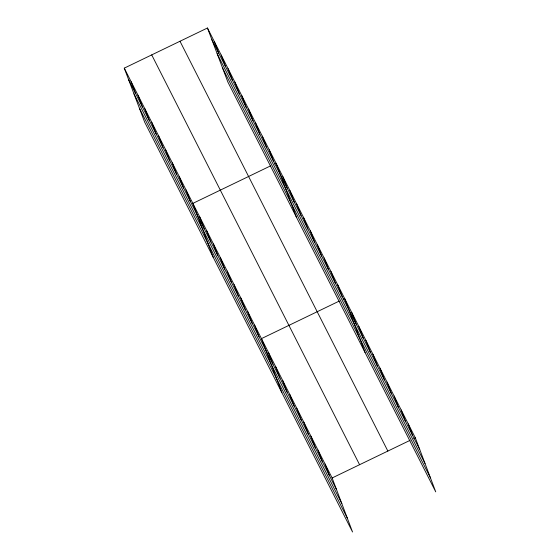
<?xml version="1.0" encoding="UTF-8"?>
<svg xmlns="http://www.w3.org/2000/svg" width="560" height="560" viewBox="0 0 560 560"><rect width="100%" height="100%" fill="white"/><g stroke="black" fill="none" stroke-linecap="round" stroke-linejoin="round"><path stroke-width="0.84" d="M124.264 68.145L332.129 477.96L352.548 532L144.683 122.185L124.264 68.145L207.452 28L415.317 437.815L435.736 491.855L227.871 82.04L207.452 28M270.711 165.816L192.857 203.385L213.283 257.425M274.519 163.975L276.045 163.24L296.464 217.28M339.304 301.056L261.457 338.625L281.876 392.665M343.119 299.215L344.638 298.48L365.064 352.52M332.129 477.96L409.976 440.391M413.791 438.55L415.317 437.815M211.869 39.69L419.734 449.505M217.147 53.669L425.012 463.484M222.593 68.068L430.451 477.883M179.998 41.251L387.863 451.066M151.718 54.894L359.583 464.709M128.681 79.835L336.546 489.65M133.966 93.814L341.831 503.629M139.405 108.213L347.27 518.028M408.247 423.878L412.664 435.575M401.177 409.948L405.601 421.638M394.114 396.011L398.531 407.708M387.044 382.081L391.461 393.771M379.981 368.144L384.398 379.841M372.911 354.214L377.328 365.904M365.841 340.277L370.258 351.974M358.778 326.347L363.195 338.037M351.708 312.41L356.125 324.1M337.785 284.956L342.202 296.646M330.925 271.432L335.342 283.122M324.065 257.908L328.482 269.598M317.205 244.384L321.622 256.074M310.345 230.86L314.762 242.55M303.485 217.336L307.902 229.026M296.625 203.812L301.042 215.502M289.765 190.288L294.182 201.978M282.905 176.764L287.322 188.454M269.185 149.716L273.602 161.406M262.325 136.192L266.742 147.882M255.465 122.668L259.882 134.358M248.605 109.144L253.029 120.834M241.745 95.62L246.169 107.31M234.892 82.096L239.309 93.786M228.032 68.572L232.449 80.262M221.172 55.048L225.589 66.738M214.312 41.524L218.729 53.214M325.059 464.023L329.483 475.72M317.996 450.093L322.413 461.783M310.926 436.156L315.343 447.853M303.863 422.226L308.28 433.916M296.793 408.289L301.21 419.986M289.723 394.359L294.14 406.049M282.66 380.422L287.077 392.119M275.59 366.492L280.007 378.182M268.52 352.555L272.944 364.245M254.597 325.101L259.014 336.791M247.737 311.577L252.154 323.267M240.877 298.053L245.294 309.743M234.017 284.529L238.434 296.219M227.157 271.005L231.574 282.695M220.297 257.481L224.714 269.171M213.437 243.957L217.854 255.647M206.577 230.433L210.994 242.123M199.717 216.909L204.141 228.599M186.004 189.861L190.421 201.551M179.144 176.337L183.561 188.027M172.284 162.813L176.701 174.503M165.424 149.289L169.841 160.979M158.564 135.765L162.981 147.455M151.704 122.241L156.121 133.931M144.844 108.717L149.261 120.407M137.984 95.193L142.401 106.883M131.124 81.669L135.541 93.359"/></g></svg>
